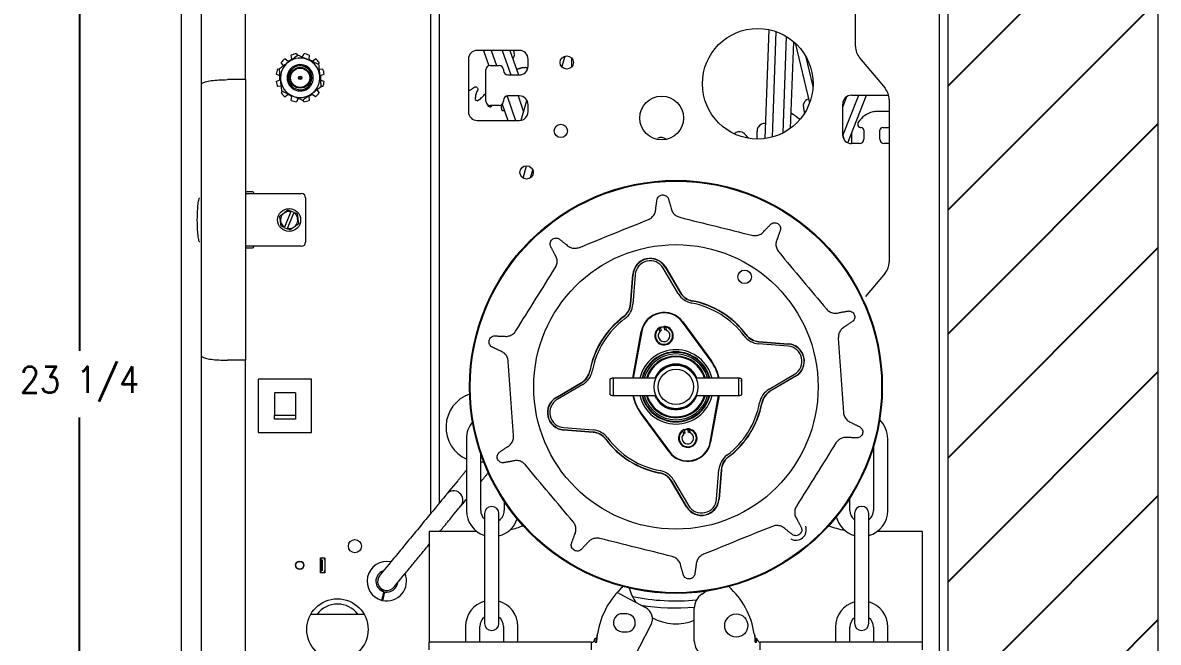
# Model space of a CAD drawing. Extents: x 30.1 to 46.3, y 8 to 40.9.
# Drawn here: x 30.12 to 46.32, y 16 to 24.84 of the extents above; entities that cross this region are included whole.
import ezdxf

# ---------------------------------------------------------------- set-up
doc = ezdxf.new("R2010")
doc.units = 0
doc.header["$LTSCALE"] = 0.5
doc.header["$MEASUREMENT"] = 0
doc.layers.get('Defpoints').update_dxf_attribs({"linetype": 'CONTINUOUS'})
doc.layers.add('DIM', color=1, linetype='CONTINUOUS')
doc.layers.add('OBJ', color=3, linetype='CONTINUOUS')
doc.styles.add('ROMANS', font='romans.shx', dxfattribs={"width": 0.9, "height": 0.375})
doc.dimstyles.new('GENIE', dxfattribs={"dimscale": 2, "dimtxt": 0.25, "dimasz": 0.156, "dimexe": 0.095, "dimexo": 0.0925, "dimgap": 0.095, "dimtad": 0, "dimtih": 1, "dimtoh": 1, "dimdec": 5, "dimzin": 4, "dimdsep": 46, "dimlunit": 5, "dimtxsty": 'ROMANS', "dimcen": 0.09, "dimadec": 0, "dimazin": 0, "dimtfac": 1, "dimtdec": 5, "dimtofl": 0, "dimtmove": 0, "dimatfit": 3, "dimfxl": 0, "dimfrac": 2, "dimtolj": 1, "dimtzin": 4, "dimarcsym": 0})

# ---------------------------------------------------------------- blocks, each defined once
blk = doc.blocks.new('*D37')
at = {"layer": 'Defpoints', "color": 0}
for p in [(43.318, 31.319), (30.925, 8.045), (38.349, 8.045)]:
    blk.add_point(p, dxfattribs=at)
at = {"layer": 'DIM', "color": 0, "lineweight": -2}
for p, q in [((43.133, 31.319), (30.735, 31.319)), ((30.925, 31.007), (30.925, 20.157)), ((30.925, 8.357), (30.925, 19.206)), ((38.164, 8.045), (30.735, 8.045))]:
    blk.add_line(p, q, dxfattribs=at)
at = {"layer": 'DIM', "color": 0}
for points in [[(30.873, 31.007), (30.977, 31.007), (30.925, 31.319)], [(30.873, 8.357), (30.977, 8.357), (30.925, 8.045)]]:
    blk.add_solid(points, dxfattribs=at)
at = {"layer": 'DIM', "color": 0, "insert": (30.925, 19.682), "char_height": 0.375, "attachment_point": 5, "style": 'ROMANS'}
blk.add_mtext('\\A1;23 1/4', dxfattribs=at)

msp = doc.modelspace()

# ---------------------------------------------------------------- linework, layer by layer
at = {"layer": 'DIM'}
for p, q in [((43.317862, 23.934803), (46.317862, 26.934803)), ((43.317862, 22.167036), (46.317862, 25.167036)), ((43.317862, 20.399269), (46.317862, 23.399269)), ((43.317862, 18.631502), (46.317862, 21.631502)), ((43.317862, 16.863735), (46.317862, 19.863735)), ((43.317862, 15.095968), (46.317862, 18.095968)), ((43.317862, 13.328201), (46.317862, 16.328201))]:
    msp.add_line(p, q, dxfattribs=at)
at = {"layer": 'OBJ', "linetype": 'Continuous', "lineweight": 15}
for p, q in [((46.317862, 8.829572), (46.317862, 40.738997)), ((43.197862, 14.098525), (43.197862, 31.068526)), ((43.317862, 14.098525), (43.317862, 31.068526)), ((32.66778, 23.959818), (32.66778, 30.149075)), ((33.29278, 24.025946), (33.29278, 30.149075)), ((35.935362, 29.677273), (35.935362, 17.835872)), ((36.054962, 29.677273), (36.054962, 17.980824)), ((41.997862, 24.49656), (41.997862, 26.682764)), ((40.707839, 23.184366), (40.765843, 24.73816)), ((40.811702, 23.205561), (40.867837, 24.709283)), ((40.964028, 23.265057), (41.015303, 24.638592)), ((41.069541, 23.330468), (41.115646, 24.565499)), ((41.135675, 24.547745), (41.343414, 23.695431)), ((33.857698, 24.322463), (33.904073, 24.289412)), ((33.904073, 24.289412), (33.953284, 24.317826)), ((33.953284, 24.317826), (33.947852, 24.374511)), ((34.022262, 24.394448), (34.034021, 24.368677)), ((34.102724, 24.342644), (34.126362, 24.394448)), ((34.200772, 24.374511), (34.195339, 24.317826)), ((34.195339, 24.317826), (34.244551, 24.289412)), ((34.244551, 24.289412), (34.290926, 24.322463)), ((36.475362, 24.317276), (36.475362, 23.567276)), ((37.200362, 24.442277), (36.600362, 24.442277)), ((36.690441, 24.442277), (36.766251, 24.224148)), ((36.799484, 24.442277), (36.874208, 24.227273)), ((36.958286, 24.442277), (37.079929, 24.092276)), ((37.067329, 24.442277), (37.188973, 24.092276)), ((37.325362, 24.217277), (37.325362, 24.317276)), ((37.808377, 24.204225), (37.853176, 24.361628)), ((37.944048, 24.337209), (37.943927, 24.202099)), ((41.283101, 24.365176), (41.3903, 23.925359)), ((42.056351, 24.335862), (42.419373, 23.903231)), ((33.751176, 24.177834), (33.779376, 24.175131)), ((33.836274, 24.221613), (33.803226, 24.267988)), ((34.345398, 24.267988), (34.328957, 24.24492)), ((34.340762, 24.172404), (34.397448, 24.177834)), ((36.725362, 23.717274), (36.725362, 24.167275)), ((36.785362, 24.227273), (36.915362, 24.227273)), ((36.975362, 24.167275), (36.975362, 24.154776)), ((33.29278, 24.025946), (33.29278, 20.022203)), ((33.783045, 24.079787), (33.731238, 24.103427)), ((33.731238, 23.999326), (33.783045, 24.022961)), ((33.783045, 24.022961), (33.783045, 24.079787)), ((34.222312, 24.135379), (34.222312, 24.051374)), ((34.222312, 24.051374), (34.222312, 23.967369)), ((34.417386, 24.103427), (34.365579, 24.079787)), ((34.365579, 24.079787), (34.365579, 24.022961)), ((34.365579, 24.022961), (34.417386, 23.999326)), ((37.037862, 24.092276), (37.200362, 24.092276)), ((32.66778, 20.088332), (32.66778, 23.959818)), ((33.807861, 23.930348), (33.751176, 23.924914)), ((33.803226, 23.83476), (33.819666, 23.857833)), ((34.31235, 23.881135), (34.345398, 23.83476)), ((34.397448, 23.924914), (34.369248, 23.927617)), ((33.904073, 23.813336), (33.857698, 23.78029)), ((33.953284, 23.784922), (33.904073, 23.813336)), ((33.947852, 23.728237), (33.953284, 23.784922)), ((34.0459, 23.760109), (34.022262, 23.7083)), ((34.126362, 23.7083), (34.114603, 23.734075)), ((34.244551, 23.813336), (34.195339, 23.784922)), ((34.195339, 23.784922), (34.200772, 23.728237)), ((34.290926, 23.78029), (34.244551, 23.813336)), ((36.915362, 23.657275), (36.785362, 23.657275)), ((36.957322, 23.674386), (37.037994, 23.442276)), ((36.975362, 23.729776), (36.975362, 23.717274)), ((37.025802, 23.791099), (37.147038, 23.442276)), ((37.200362, 23.792277), (37.037862, 23.792277)), ((37.184196, 23.792277), (37.262835, 23.566009)), ((37.228535, 23.44549), (37.309169, 23.728805)), ((37.325362, 23.567276), (37.325362, 23.667276)), ((41.815362, 23.631668), (41.874804, 23.783702)), ((41.815362, 23.237273), (41.815362, 23.677273)), ((41.817976, 23.226413), (42.043121, 23.802274)), ((41.888371, 23.123602), (42.153714, 23.802274)), ((41.940362, 23.802274), (42.470619, 23.802274)), ((42.477862, 23.742533), (42.477862, 21.424518)), ((42.477862, 23.572275), (42.305051, 23.572275)), ((36.600362, 23.442276), (37.200362, 23.442276)), ((42.029663, 23.392832), (42.029044, 23.385759)), ((42.068892, 23.342276), (42.075362, 23.342276)), ((42.385362, 23.342276), (42.477862, 23.342276)), ((41.815362, 23.237137), (41.829318, 23.179879)), ((41.942862, 23.262974), (41.942862, 23.112277)), ((42.115362, 23.302275), (42.115362, 23.174773)), ((42.345362, 23.174773), (42.345362, 23.302275)), ((42.052862, 23.112277), (41.940362, 23.112277)), ((42.477862, 23.112277), (42.407862, 23.112277)), ((37.254009, 22.621717), (37.303974, 22.797274)), ((37.358736, 22.624373), (37.391607, 22.73987)), ((37.391406, 22.739166), (37.39716, 22.722608)), ((33.29278, 22.399077), (33.361812, 22.399077)), ((33.391812, 22.424073), (33.311812, 22.424073)), ((33.361812, 22.399077), (34.091812, 22.399077)), ((33.411812, 22.399077), (33.411812, 22.404075)), ((34.151812, 22.339073), (34.151812, 21.709076)), ((33.941139, 22.143969), (33.84823, 21.92277)), ((33.892486, 21.90418), (33.985393, 22.125384)), ((33.987345, 22.13003), (33.94309, 22.148615)), ((33.846279, 21.918124), (33.890534, 21.899534)), ((33.361812, 21.649077), (33.29278, 21.649077)), ((33.311812, 21.624076), (33.391812, 21.624076)), ((34.091812, 21.649077), (33.361812, 21.649077)), ((33.411812, 21.644074), (33.411812, 21.649077)), ((38.787089, 20.825805), (38.82003, 21.24622)), ((38.790909, 20.825505), (38.823849, 21.245924)), ((38.854289, 21.243535), (38.821348, 20.823121)), ((39.469184, 20.972921), (39.255026, 21.336199)), ((39.281329, 21.351706), (39.495486, 20.988427)), ((39.284629, 21.353654), (39.498786, 20.990375)), ((42.419373, 21.26382), (42.14115, 20.932249)), ((38.820021, 19.768471), (38.94032, 20.433198)), ((38.946589, 20.432063), (38.826495, 19.768471)), ((39.19366, 20.472758), (39.203561, 20.429937)), ((39.212837, 20.494835), (39.22397, 20.446687)), ((39.261552, 20.506099), (39.272685, 20.457951)), ((39.288474, 20.49468), (39.298376, 20.451864)), ((39.936175, 20.011324), (39.528328, 20.566581)), ((39.533463, 20.570355), (39.941309, 20.015098)), ((41.03543, 20.22454), (40.615014, 20.257482)), ((40.617399, 20.287923), (41.037815, 20.254981)), ((40.617698, 20.291743), (41.038114, 20.258801)), ((32.66778, 13.899074), (32.66778, 20.088332)), ((33.29278, 13.899074), (33.29278, 20.022203)), ((38.537862, 19.768471), (38.537862, 19.518469)), ((40.332862, 19.518469), (40.332862, 19.768471)), ((40.764816, 19.609645), (41.128094, 19.823804)), ((41.1436, 19.797503), (40.780322, 19.583344)), ((41.145545, 19.794204), (40.782267, 19.580045)), ((33.475562, 19.751777), (33.475562, 18.991775)), ((34.235562, 19.751777), (33.475562, 19.751777)), ((34.235562, 18.991775), (34.235562, 19.751777)), ((37.725178, 19.492736), (38.088457, 19.706895)), ((37.727124, 19.489436), (38.090402, 19.703595)), ((38.105908, 19.677289), (37.742629, 19.463135)), ((38.497862, 19.52947), (38.497862, 19.757469)), ((38.497862, 19.708434), (38.497862, 19.737199)), ((38.497862, 19.727184), (38.497862, 19.72747)), ((38.497862, 19.559469), (38.497862, 19.708434)), ((40.372862, 19.757469), (40.372862, 19.52947)), ((40.372862, 19.708434), (40.372862, 19.737199)), ((33.705562, 19.559277), (33.705562, 19.234277)), ((34.005562, 19.559277), (33.705562, 19.559277)), ((34.005562, 19.559277), (34.005562, 19.234277)), ((39.15596, 19.476483), (39.13482, 19.518469)), ((39.17655, 19.467444), (39.148405, 19.518469)), ((39.924134, 18.854872), (40.044228, 19.518469)), ((40.050703, 19.518469), (39.930404, 18.853741)), ((34.005562, 19.234277), (33.705562, 19.234277)), ((33.705562, 19.184275), (33.705562, 19.234277)), ((34.005562, 19.184275), (33.705562, 19.184275)), ((34.005562, 19.234277), (34.005562, 19.184275)), ((39.337261, 18.716585), (38.929414, 19.271842)), ((38.934549, 19.275615), (39.342396, 18.720353)), ((33.475562, 18.991775), (34.235562, 18.991775)), ((38.253025, 18.995196), (37.83261, 19.028139)), ((38.253325, 18.999017), (37.832909, 19.031954)), ((37.835294, 19.062395), (38.25571, 19.029457)), ((39.531595, 19.011318), (39.541496, 18.968501)), ((39.550772, 19.033395), (39.561905, 18.985251)), ((39.599486, 19.044659), (39.61062, 18.996515)), ((39.626409, 19.033245), (39.63631, 18.990423)), ((39.40154, 18.314014), (39.615697, 17.950735)), ((40.016435, 18.043399), (40.049375, 18.463819)), ((40.079815, 18.46143), (40.046875, 18.041015)), ((40.083634, 18.461134), (40.050694, 18.040715)), ((39.586095, 17.933286), (39.371937, 18.296564)), ((39.589395, 17.935229), (39.375237, 18.298507)), ((36.704845, 17.835501), (36.704845, 17.565502)), ((36.909845, 17.565502), (36.909845, 17.835501)), ((41.982862, 17.836473), (41.982862, 17.566473)), ((42.187862, 17.566473), (42.187862, 17.836473)), ((35.915362, 17.583467), (35.915362, 16.121469)), ((36.592275, 17.583467), (35.915362, 17.583467)), ((42.955362, 17.583467), (42.309928, 17.583467)), ((42.955362, 16.121469), (42.955362, 17.583467)), ((34.364362, 17.204077), (34.424362, 17.204077)), ((34.364362, 16.994076), (34.364362, 17.204077)), ((34.424362, 17.204077), (34.424362, 16.994076)), ((34.364362, 17.174073), (34.374062, 17.174073)), ((34.374062, 17.024076), (34.364362, 17.024076)), ((34.374062, 17.024076), (34.374062, 17.174073)), ((34.394062, 17.174073), (34.374062, 17.174073)), ((34.394062, 17.024076), (34.374062, 17.024076)), ((34.394062, 17.024076), (34.394062, 17.174073)), ((34.424362, 16.994076), (34.364362, 16.994076)), ((38.623385, 16.694969), (38.999151, 16.498198)), ((39.804468, 16.688173), (39.863952, 16.729821)), ((35.257028, 16.627531), (35.247239, 16.629873)), ((35.254661, 16.660755), (35.254428, 16.659779)), ((35.254517, 16.660271), (35.264491, 16.657887)), ((35.264386, 16.658422), (35.264153, 16.657451)), ((36.704845, 16.541503), (36.704845, 16.271504)), ((36.909845, 16.271504), (36.909845, 16.541503)), ((41.982862, 16.542475), (41.982862, 16.27247)), ((42.187862, 16.27247), (42.187862, 16.542475)), ((34.225957, 16.401775), (34.985167, 16.401775)), ((38.734144, 16.406398), (38.679221, 16.409317)), ((39.697862, 16.023257), (39.697862, 16.483382)), ((38.622005, 15.372722), (39.078484, 16.244437)), ((35.915362, 16.121469), (35.915362, 16.001471)), ((38.284027, 16.001471), (38.284027, 16.058311)), ((38.284027, 16.058311), (38.306382, 16.058311)), ((38.306382, 16.001471), (38.306382, 16.058311)), ((38.665531, 16.151679), (38.720454, 16.14876)), ((40.564342, 16.058311), (40.586697, 16.058311)), ((40.564342, 16.001471), (40.564342, 16.058311)), ((40.586697, 16.001471), (40.586697, 16.058311)), ((42.955362, 16.001471), (42.955362, 16.121469)), ((36.855362, 16.001471), (35.915362, 16.001471)), ((35.915362, 15.893469), (35.915362, 16.001471)), ((37.946858, 16.001471), (36.855362, 16.001471)), ((38.232081, 16.001471), (37.946858, 16.001471)), ((38.232081, 15.893469), (38.232081, 16.001471)), ((38.284027, 16.001471), (38.306382, 16.001471)), ((40.564342, 16.001471), (40.586697, 16.001471)), ((40.638643, 15.893469), (40.638643, 16.001471)), ((40.923866, 16.001471), (40.638643, 16.001471)), ((42.015362, 16.001471), (40.923866, 16.001471)), ((42.955362, 16.001471), (42.015362, 16.001471)), ((42.955362, 15.893469), (42.955362, 16.001471))]:
    msp.add_line(p, q, dxfattribs=at)
at = {"layer": 'OBJ', "linetype": 'Continuous', "lineweight": 15, "flags": 128}
for points in [[(37.24588, 21.613037), (37.240197, 21.607997), (37.19113, 21.553916)], [(41.679594, 21.553916), (41.630527, 21.607997), (41.624844, 21.613037)], [(39.262585, 20.501631), (39.22751, 20.495614), (39.21387, 20.490367)], [(39.068406, 19.424153), (39.034355, 19.495317), (39.026545, 19.518469)], [(39.60052, 19.040191), (39.585961, 19.038919), (39.551805, 19.028927)], [(36.693303, 18.569159), (36.669168, 18.567859), (36.650513, 18.567658)], [(36.322688, 18.305299), (36.291648, 18.267677), (36.2618, 18.231501), (36.234292, 18.198165), (36.210182, 18.168945), (36.190395, 18.144962), (36.175691, 18.127142), (36.166637, 18.116169), (36.16358, 18.112466)], [(36.16358, 18.112466), (36.160523, 18.108758), (36.151469, 18.097785), (36.136765, 18.079965), (36.116978, 18.055987), (36.092868, 18.026762), (36.06536, 17.993425), (36.035513, 17.95725), (36.004472, 17.919633)], [(36.36644, 17.945085), (36.369498, 17.948788), (36.378552, 17.959761), (36.393255, 17.977581), (36.413042, 18.001564), (36.437153, 18.030784), (36.445513, 18.040917)], [(36.207332, 17.752252), (36.238373, 17.789869), (36.268221, 17.826044), (36.295728, 17.859381), (36.319839, 17.888601), (36.339626, 17.912584), (36.354329, 17.930404), (36.363383, 17.941377), (36.36644, 17.945085)], [(35.36804, 17.148297), (35.336999, 17.110681), (35.307151, 17.074505), (35.279644, 17.041168), (35.255534, 17.011943), (35.235746, 16.987965), (35.221043, 16.970145), (35.211989, 16.959172), (35.208932, 16.955465)], [(35.411792, 16.788083), (35.414849, 16.791791), (35.423903, 16.802764), (35.438607, 16.820584), (35.458394, 16.844562), (35.482505, 16.873783), (35.510012, 16.907124), (35.539859, 16.9433), (35.5709, 16.980916)], [(35.208996, 16.788008), (35.212056, 16.784305), (35.221118, 16.773337), (35.235835, 16.755531), (35.25564, 16.731562), (35.262755, 16.722955)], [(38.623385, 16.694969), (38.599027, 16.705604), (38.59366, 16.707415)]]:
    msp.add_lwpolyline(points, dxfattribs=at)
at = {"layer": 'OBJ', "linetype": 'Continuous', "lineweight": 15}
for centre, radius in [((40.602362, 23.966284), 0.789), ((37.877196, 24.269713), 0.095), ((34.074312, 24.051375), 0.148), ((34.074312, 24.051375), 0.138), ((34.074312, 24.051375), 0.025), ((34.074312, 24.051375), 0.015), ((39.232067, 23.477275), 0.3125), ((37.793386, 23.293196), 0.095), ((37.304362, 22.702275), 0.095), ((39.435362, 19.643469), 2.945), ((39.435362, 19.643469), 2.934832), ((33.916812, 22.024075), 0.164), ((39.435362, 19.643469), 2.028878), ((40.415167, 21.212699), 0.0965), ((39.435362, 19.643469), 0.312), ((39.435362, 19.643469), 0.252), ((34.855562, 17.371775), 0.09375), ((34.067362, 17.099075), 0.06), ((34.067362, 17.099075), 0.055953), ((34.605562, 16.184275), 0.4375), ((40.296562, 16.239775), 0.165)]:
    msp.add_circle(centre, radius, dxfattribs=at)
for centre, radius, start, end in [((42.247862, 24.496559), 0.25, 180, 220), ((34.074312, 24.051375), 0.347, 128.6269266, 141.3730734), ((34.074312, 24.051375), 0.281, 66.2806672, 126.2806672), ((34.074312, 24.051375), 0.347, 98.6269266, 111.3730734), ((34.074312, 24.051375), 0.347, 68.6269266, 81.3730734), ((34.074312, 24.051375), 0.281, 6.2806672, 66.2806672), ((34.074312, 24.051375), 0.347, 38.6269266, 51.3730734), ((36.600362, 24.317275), 0.125, 90, 180), ((37.027867, 24.389043), 0.102, 358.8855688, 31.4588619), ((37.200362, 24.317275), 0.125, 0, 90), ((34.074312, 24.051375), 0.347, 158.6269266, 171.3730734), ((34.074312, 24.051375), 0.281, 126.2806672, 186.2806672), ((34.074312, 24.051375), 0.1875, 37.876746, 322.123254), ((34.074312, 24.051375), 0.170179, 29.5796851, 330.4203149), ((34.074312, 24.051375), 0.1875, 323.0943022, 37.876746), ((34.074312, 24.051375), 0.347, 8.6269266, 21.3730734), ((36.785362, 24.167275), 0.06, 90, 180), ((36.915362, 24.167275), 0.06, 0, 90), ((37.037862, 24.154775), 0.0625, 180, 270), ((37.200362, 24.217275), 0.125, 270, 0), ((37.262965, 24.096888), 0.102, 55.9346934, 78.7617783), ((34.074312, 24.051375), 0.347, 188.6269266, 201.3730734), ((34.074312, 24.051375), 0.281, 186.2806672, 246.2806672), ((34.074312, 24.051375), 0.166, 333.0707277, 26.9292723), ((34.074312, 24.051375), 0.281, 306.2806672, 6.2806672), ((34.074312, 24.051375), 0.347, 338.6269266, 351.3730734), ((34.074312, 24.051375), 0.347, 218.6269266, 231.3730734), ((34.074312, 24.051375), 0.281, 246.2806672, 306.2806672), ((34.074312, 24.051375), 0.347, 308.6269266, 321.3730734), ((42.227862, 23.742532), 0.25, 0, 40), ((34.074312, 24.051375), 0.347, 248.6269266, 261.3730734), ((34.074312, 24.051375), 0.347, 278.6269266, 291.3730734), ((37.179362, 24.689703), 1.125, 237.3857574, 238.9680232), ((36.785362, 23.717275), 0.06, 180, 270), ((36.915362, 23.717275), 0.06, 270, 0), ((37.037862, 23.729775), 0.0625, 90, 180), ((37.200362, 23.667275), 0.125, 0, 90), ((41.357594, 23.65378), 0.102, 105.8970355, 161.8387014), ((41.940362, 23.677275), 0.125, 90, 180), ((36.600362, 23.567275), 0.125, 180, 270), ((37.179362, 24.689703), 1.125, 247.9739927, 249.5562585), ((37.179362, 24.689703), 1.125, 258.562228, 260.1444938), ((37.200362, 23.567275), 0.125, 270, 0), ((42.329362, 23.225275), 0.35, 104.0698677, 145.6765609), ((42.305051, 23.322275), 0.25, 90, 104.0698677), ((40.699304, 23.297264), 0.102, 80.6866047, 147.9925476), ((42.068892, 23.382275), 0.04, 175, 270), ((42.091925, 23.387386), 0.0625, 145.6765609, 175), ((42.075362, 23.302275), 0.04, 0, 90), ((42.385362, 23.302275), 0.04, 90, 180), ((39.226255, 23.09889), 0.102, 47.3471072, 120.3002399), ((40.342768, 23.181044), 0.102, 68.116338, 136.4921413), ((41.940362, 23.237275), 0.125, 180, 270), ((42.052862, 23.174775), 0.0625, 270, 0), ((42.407862, 23.174775), 0.0625, 180, 270), ((33.311812, 22.404075), 0.02, 90, 162.097834), ((33.391812, 22.404075), 0.02, 0, 90), ((34.091812, 22.339075), 0.06, 0, 90), ((33.916812, 22.024075), 0.122338, 78.5304353, 235.9032827), ((33.916812, 22.024075), 0.122338, 258.5304353, 55.9032827), ((33.311812, 21.644075), 0.02, 197.902166, 270), ((33.391812, 21.644075), 0.02, 270, 0), ((34.091812, 21.709075), 0.06, 270, 0), ((39.069266, 21.226693), 0.25, 30.5199176, 175.5199176), ((39.069266, 21.226693), 0.246169, 30.5199176, 175.5199176), ((39.069266, 21.226693), 0.215636, 30.5199176, 175.5199176), ((42.227862, 21.424517), 0.25, 320, 0), ((39.71415, 21.117334), 0.284364, 210.5199176, 259.2888041), ((39.71415, 21.117334), 0.253831, 210.5199176, 259.2888041), ((39.71415, 21.117334), 0.25, 210.5199176, 259.2888041), ((38.537853, 20.845333), 0.25, 306.7510311, 355.5199176), ((38.537853, 20.845333), 0.253831, 306.7510311, 355.5199176), ((38.537853, 20.845333), 0.284364, 306.7510311, 355.5199176), ((39.435362, 19.643469), 1.215636, 36.7510311, 79.2888041), ((39.435362, 19.643469), 1.246169, 36.7510311, 79.2888041), ((39.435362, 19.643469), 1.25, 36.7510311, 79.2888041), ((39.435362, 19.643469), 1.25, 126.7510311, 169.2888041), ((39.435362, 19.643469), 1.246169, 126.7510311, 169.2888041), ((39.435362, 19.643469), 1.215636, 126.7510311, 169.2888041), ((39.266395, 20.374188), 0.331371, 36.2978984, 169.7419369), ((39.266395, 20.374188), 0.325, 36.2978984, 169.7419369), ((39.266395, 20.374188), 0.132, 113.9373349, 92.1025003), ((39.266395, 20.374188), 0.1225, 126.4237137, 79.6161215), ((39.266395, 20.374188), 0.084, 138.4186179, 67.6212173), ((39.266395, 20.374188), 0.084, 120.3345712, 138.4186179), ((39.266395, 20.374188), 0.122831, 91.2763712, 114.763464), ((39.266395, 20.374188), 0.084, 67.6212173, 85.705264), ((40.637226, 20.540977), 0.284364, 216.7510311, 265.5199176), ((40.637226, 20.540977), 0.253831, 216.7510311, 265.5199176), ((40.637226, 20.540977), 0.25, 216.7510311, 265.5199176), ((41.018586, 20.009565), 0.246169, 300.5199176, 85.5199176), ((41.018586, 20.009565), 0.25, 300.5199176, 85.5199176), ((39.435362, 19.643469), 0.53, 13.0199176, 166.358323), ((39.435362, 19.643469), 0.499467, 14.4932983, 165.5067017), ((39.435362, 19.643469), 0.491971, 14.7190888, 165.2809112), ((39.435362, 19.643469), 0.469, 15.4575597, 164.5424403), ((41.018586, 20.009565), 0.215636, 300.5199176, 85.5199176), ((39.435362, 19.643469), 0.4395, 16.5238301, 163.4761699), ((39.435362, 19.643469), 0.4275, 17.0015551, 162.9984449), ((39.435362, 19.643469), 0.3255, 22.5831982, 157.4168018), ((39.435362, 19.643469), 0.314, 23.4587776, 156.5412224), ((39.435362, 19.643469), 0.313, 23.538239, 156.8291348), ((39.435362, 19.643469), 0.621394, 11.6048297, 36.2978984), ((39.435362, 19.643469), 0.627765, 11.4854421, 36.2978984), ((37.961497, 19.922257), 0.25, 300.5199176, 349.2888041), ((37.961497, 19.922257), 0.253831, 300.5199176, 349.2888041), ((37.961497, 19.922257), 0.284364, 300.5199176, 349.2888041), ((40.909227, 19.364681), 0.284364, 120.5199176, 169.2888041), ((36.654351, 19.067642), 0.5, 108.9282345, 246.0137507), ((37.852138, 19.277373), 0.25, 120.5199176, 265.5199176), ((37.852138, 19.277373), 0.246169, 120.5199176, 265.5199176), ((37.852138, 19.277373), 0.215636, 120.5199176, 265.5199176), ((39.435362, 19.643469), 0.627765, 191.4854421, 216.2978984), ((39.435362, 19.643469), 0.621394, 191.6048297, 216.2978984), ((39.435362, 19.643469), 0.53, 193.641677, 346.358323), ((39.435362, 19.643469), 0.499467, 194.4932983, 345.5067017), ((39.435362, 19.643469), 0.491971, 194.7190888, 345.2809112), ((39.435362, 19.643469), 0.469, 195.4575597, 344.5424403), ((39.435362, 19.643469), 0.4395, 196.5238301, 343.4761699), ((39.435362, 19.643469), 0.4275, 210.8652471, 342.9984449), ((39.435362, 19.643469), 0.314, 203.4587776, 336.5412224), ((39.435362, 19.643469), 0.3255, 210.8652471, 337.4168018), ((39.435362, 19.643469), 0.313, 214.2208396, 336.461761), ((40.909227, 19.364681), 0.253831, 120.5199176, 169.2888041), ((40.909227, 19.364681), 0.25, 120.5199176, 169.2888041), ((39.435362, 19.643469), 1.215636, 306.7510311, 349.2888041), ((39.435362, 19.643469), 1.246169, 306.7510311, 349.2888041), ((39.435362, 19.643469), 1.25, 306.7510311, 349.2888041), ((36.818013, 18.903777), 0.3725, 139.9010071, 180), ((42.085362, 18.904666), 0.3725, 0, 46.3034411), ((38.233497, 18.74596), 0.25, 36.7510311, 85.5199176), ((38.233497, 18.74596), 0.253831, 36.7510311, 85.5199176), ((38.233497, 18.74596), 0.284364, 36.7510311, 85.5199176), ((39.604329, 18.91275), 0.132, 113.9373349, 92.1025003), ((39.604329, 18.91275), 0.1225, 126.4237137, 79.6161215), ((39.604329, 18.91275), 0.084, 138.4186179, 67.6212173), ((39.604329, 18.91275), 0.084, 120.3345712, 138.4186179), ((39.604329, 18.91275), 0.122831, 91.2763712, 114.763464), ((39.604329, 18.91275), 0.084, 67.6212173, 85.705264), ((39.435362, 19.643469), 1.25, 216.7510311, 259.2888041), ((39.435362, 19.643469), 1.246169, 216.7510311, 259.2888041), ((39.435362, 19.643469), 1.215636, 216.7510311, 259.2888041), ((39.604329, 18.91275), 0.331371, 216.2978984, 349.7419369), ((39.604329, 18.91275), 0.325, 216.2978984, 349.7419369), ((40.33287, 18.441604), 0.284364, 126.7510311, 175.5199176), ((40.33287, 18.441604), 0.253831, 126.7510311, 175.5199176), ((40.33287, 18.441604), 0.25, 126.7510311, 175.5199176), ((39.156574, 18.169604), 0.25, 30.5199176, 79.2888041), ((39.156574, 18.169604), 0.253831, 30.5199176, 79.2888041), ((39.156574, 18.169604), 0.284364, 30.5199176, 79.2888041), ((36.26501, 18.028774), 0.1315, 320.4736988, 140.4736988), ((39.801458, 18.060245), 0.25, 210.5199176, 355.5199176), ((39.801458, 18.060245), 0.246169, 210.5199176, 355.5199176), ((39.801458, 18.060245), 0.215636, 210.5199176, 355.5199176), ((36.818013, 17.879777), 0.3725, 180, 252.3136042), ((36.818013, 17.879777), 0.1675, 180, 227.4968945), ((36.807345, 17.835503), 0.1025, 0, 180), ((36.818013, 17.879777), 0.1675, 303.2470677, 0), ((42.085362, 17.880666), 0.1675, 180, 232.2700682), ((42.085362, 17.836472), 0.1025, 0, 180), ((42.085362, 17.880666), 0.1675, 307.7299318, 0), ((42.085362, 17.880666), 0.3725, 285.9720133, 0), ((36.818013, 17.879777), 0.3725, 284.2721941, 341.3347746), ((36.835362, 18.713469), 1.13, 282.1762809, 291.7826277), ((42.035362, 18.713469), 1.13, 248.2173723, 260.0374487), ((42.085362, 17.880666), 0.3725, 194.0715129, 254.0279867), ((41.145885, 17.606385), 0.15, 240.8953196, 19.1445157), ((34.394362, 17.174075), 0.03, 0, 180), ((34.394362, 17.024075), 0.03, 180, 0), ((35.310362, 16.871775), 0.28125, 78.3494378, 255.507662), ((35.310362, 16.871775), 0.15625, 107.7831622, 254.6925293), ((35.310362, 16.871775), 0.1315, 140.4736988, 320.4736988), ((35.310362, 16.871775), 0.28125, 257.5449526, 22.5979598), ((35.310362, 16.871775), 0.15625, 258.3600853, 353.1642355), ((39.435362, 15.953469), 1.13, 131.7674948, 171.4499923), ((39.435362, 16.952711), 0.689, 194.9753742, 213.7742191), ((39.435362, 15.953469), 1.13, 8.5500077, 48.2325052), ((34.605562, 16.184275), 0.3625, 36.8698976, 143.1301024), ((36.807265, 16.228407), 0.3725, 105.9592364, 180), ((36.807265, 16.228407), 0.3725, 0, 74.0152089), ((39.435534, 19.652467), 3.061, 258.2823347, 275.5165394), ((39.435534, 19.652467), 3.161, 260.9113784, 274.7736107), ((39.947862, 16.483383), 0.25, 125, 180), ((42.085362, 16.218679), 0.3725, 105.9720133, 180), ((42.085362, 16.218679), 0.3725, 0, 74.0279867), ((38.672377, 16.280499), 0.129, 86.958342, 266.958342), ((38.727299, 16.277581), 0.129, 266.958342, 86.958342), ((38.911938, 16.33165), 0.188, 332.3608101, 62.3608101), ((36.807265, 16.228407), 0.1675, 127.6953992, 180), ((36.807345, 16.271503), 0.1025, 180, 0), ((36.807265, 16.228407), 0.1675, 0, 52.2355195), ((39.435362, 16.952711), 0.689, 240.7680772, 292.3948292), ((42.085362, 16.218679), 0.1675, 127.7299318, 180), ((42.085362, 16.272472), 0.1025, 180, 0), ((42.085362, 16.218679), 0.1675, 0, 52.2700682), ((39.947862, 16.023256), 0.25, 180, 245.1511188)]:
    msp.add_arc(centre, radius, start, end, dxfattribs=at)
for centre, major_axis, ratio, start_param, end_param in [((39.332648, 20.389508), (0.164992, 0.038152), 0.915835176, 2.152181388, 2.33074642), ((39.200141, 20.358868), (0.164992, 0.038152), 0.915835176, 0.810846234, 0.989411266), ((39.670582, 18.92807), (0.164992, 0.038152), 0.915835176, 2.152181388, 2.33074642), ((39.538076, 18.89743), (0.164992, 0.038152), 0.915835176, 0.810846234, 0.989411266), ((38.232081, 16.121469), (0, 0.12), 0.509103466, 3.141592654, 4.158127146), ((40.638643, 16.121469), (0, 0.12), 0.509103466, 2.125058161, 3.141592654)]:
    msp.add_ellipse(centre, major_axis=major_axis, ratio=ratio, start_param=start_param, end_param=end_param, dxfattribs=at)
for points in [[(32.375367, 29.855252), (32.375367, 14.192902)], [(37.124606, 24.356705), (37.108251, 24.324532)], [(37.161268, 24.171991), (37.177453, 24.178876)], [(37.177453, 24.178876), (37.25207, 24.198306)], [(37.25207, 24.198306), (37.282843, 24.196931)], [(33.29278, 24.025946), (33.036236, 24.025176)], [(36.753192, 23.66805), (36.753725, 23.651891)], [(36.792594, 23.636789), (36.812017, 23.657275)], [(41.255604, 23.655191), (41.260676, 23.685575)], [(41.082995, 23.547748), (41.147016, 23.504776)], [(41.147016, 23.504776), (41.168839, 23.4849)], [(41.265895, 23.578775), (41.255604, 23.655191)], [(41.274096, 23.550418), (41.265895, 23.578775)], [(40.600615, 23.323043), (40.61281, 23.351329)], [(41.168839, 23.4849), (41.205288, 23.46195)], [(40.407309, 23.260031), (40.459186, 23.202989)], [(40.459186, 23.202989), (40.465968, 23.192865)], [(40.592319, 23.246383), (40.600615, 23.323043)], [(40.593497, 23.216886), (40.592319, 23.246383)], [(39.148524, 22.189269), (39.167539, 22.321572)], [(39.325989, 22.332705), (39.363321, 22.204362)], [(33.89868, 22.167271), (33.94309, 22.148615)], [(33.941139, 22.143969), (33.94309, 22.148615)], [(33.987345, 22.13003), (33.985393, 22.125384)], [(33.846279, 21.918124), (33.801868, 21.936775)], [(33.846279, 21.918124), (33.84823, 21.92277)], [(33.892486, 21.90418), (33.890534, 21.899534)], [(40.699688, 21.87166), (40.792837, 21.967521)], [(40.927571, 21.883394), (40.882335, 21.757618)], [(37.766183, 21.754821), (37.871824, 21.672933)], [(37.19113, 21.553916), (37.168677, 21.523672)], [(37.706923, 21.534462), (37.64454, 21.652677)], [(41.702047, 21.523672), (41.679594, 21.553916)], [(41.767922, 20.702963), (41.899627, 20.725763)], [(41.959181, 20.578507), (41.848654, 20.503344)], [(36.843947, 20.370468), (36.977546, 20.366314)], [(36.925526, 20.157365), (36.805573, 20.216331)], [(33.29278, 20.022203), (33.036236, 20.022973)], [(38.537862, 19.768471), (38.497862, 19.757469)], [(39.149496, 19.768471), (38.537862, 19.768471)], [(40.332862, 19.768471), (39.721227, 19.768471)], [(40.372862, 19.757469), (40.332862, 19.768471)], [(38.497862, 19.52947), (38.537862, 19.518469)], [(38.537862, 19.518469), (39.149496, 19.518469)], [(39.721227, 19.518469), (40.332862, 19.518469)], [(40.332862, 19.518469), (40.372862, 19.52947)], [(41.945197, 19.129574), (42.06515, 19.070603)], [(36.445513, 18.903776), (36.445513, 17.879778)], [(41.712862, 18.846711), (41.712862, 18.835062)], [(42.026777, 18.916467), (41.893178, 18.920625)], [(42.457862, 17.880665), (42.457862, 18.904668)], [(36.650513, 17.879778), (36.650513, 18.685534)], [(36.911543, 18.708428), (37.02207, 18.783595)], [(42.252862, 18.786313), (42.252862, 17.880665)], [(37.102802, 18.583976), (36.971097, 18.561176)], [(36.445513, 18.454155), (36.322688, 18.305299)], [(36.650513, 18.28937), (36.757159, 18.418618)], [(36.985513, 18.009068), (36.985513, 17.879778)], [(41.917862, 17.880665), (41.917862, 18.059103)], [(36.004472, 17.919633), (35.36804, 17.148297)], [(36.06807, 17.583467), (36.207332, 17.752252)], [(41.163801, 17.752472), (41.226184, 17.634263)], [(36.704845, 17.565502), (36.704845, 16.541503)], [(36.909845, 16.541503), (36.909845, 17.565502)], [(37.943152, 17.403541), (37.988389, 17.529316)], [(41.104541, 17.532118), (40.998899, 17.614007)], [(41.982862, 17.566473), (41.982862, 16.542475)], [(42.187862, 16.542475), (42.187862, 17.566473)], [(35.5709, 16.980916), (35.915362, 17.398393)], [(38.171036, 17.415274), (38.077886, 17.319414)], [(39.544735, 16.95423), (39.507402, 17.082577)], [(39.7222, 17.097671), (39.703185, 16.965367)], [(36.434765, 16.228405), (36.434765, 16.001471)], [(36.639765, 16.001471), (36.639765, 16.228405)], [(36.974766, 16.228405), (36.974766, 16.001471)], [(37.179765, 16.001471), (37.179765, 16.228405)], [(41.712862, 16.218681), (41.712862, 16.001471)], [(41.917862, 16.001471), (41.917862, 16.218681)], [(42.252862, 16.218681), (42.252862, 16.001471)], [(42.457862, 16.001471), (42.457862, 16.218681)]]:
    msp.add_open_spline(points, degree=1, dxfattribs=at)
for points, knots in [([(33.908033, 24.277895), (33.926314, 24.291316), (33.963536, 24.318641), (34.006879, 24.350456), (34.031586, 24.36859), (34.038815, 24.373896)], [0, 0, 0, 0, 0.405732207, 0.826106084, 1, 1, 1, 1]), ([(34.187346, 24.308636), (34.183977, 24.310116), (34.142513, 24.328333), (34.091609, 24.350709), (34.047626, 24.370027), (34.038815, 24.373896)], [0, 0, 0, 0, 0.066045773, 0.812914685, 1, 1, 1, 1]), ([(34.335877, 24.243376), (34.323313, 24.248898), (34.276108, 24.269644), (34.224914, 24.292133), (34.187346, 24.308636)], [0, 0, 0, 0, 0.266165564, 1, 1, 1, 1]), ([(37.129848, 24.387061), (37.129683, 24.383477), (37.12921, 24.373165), (37.126423, 24.363204), (37.124606, 24.356705)], [0, 0, 0, 0, 0.347579524, 1, 1, 1, 1]), ([(33.77725, 24.181894), (33.797571, 24.196807), (33.838953, 24.227177), (33.884161, 24.260403), (33.907386, 24.277421), (33.908033, 24.277895)], [0, 0, 0, 0, 0.484004888, 0.985628556, 1, 1, 1, 1]), ([(33.794999, 24.020633), (33.792518, 24.043175), (33.787466, 24.089072), (33.781584, 24.142515), (33.778231, 24.172979), (33.77725, 24.181894)], [0, 0, 0, 0, 0.405719373, 0.826096836, 1, 1, 1, 1]), ([(34.222312, 24.166495), (34.222312, 24.165509), (34.222312, 24.155616), (34.222312, 24.144967), (34.222312, 24.135379)], [0, 0, 0, 0, 0.099684101, 1, 1, 1, 1]), ([(34.335877, 24.243376), (34.338634, 24.218321), (34.34425, 24.1673), (34.350388, 24.111533), (34.353538, 24.082913), (34.353626, 24.082115)], [0, 0, 0, 0, 0.48400332, 0.985615965, 1, 1, 1, 1]), ([(32.66778, 23.959818), (32.667781, 23.959893), (32.667815, 23.964636), (32.675455, 23.976944), (32.717513, 23.995073), (32.801218, 24.011506), (32.911298, 24.022717), (32.994586, 24.024356), (33.036236, 24.025176)], [0, 0, 0, 0, 0.00224162, 0.1416164, 0.359132443, 0.573674899, 0.786811323, 1, 1, 1, 1]), ([(33.812747, 23.859372), (33.809989, 23.884427), (33.804374, 23.935448), (33.798236, 23.991215), (33.795086, 24.019835), (33.794999, 24.020633)], [0, 0, 0, 0, 0.484003504, 0.98561596, 1, 1, 1, 1]), ([(34.353626, 24.082115), (34.356106, 24.059573), (34.361157, 24.013676), (34.36704, 23.960233), (34.370393, 23.929769), (34.371374, 23.920854)], [0, 0, 0, 0, 0.405719147, 0.82609677, 1, 1, 1, 1]), ([(33.961278, 23.794112), (33.957909, 23.795592), (33.916446, 23.813808), (33.865538, 23.836175), (33.821557, 23.855501), (33.812747, 23.859372)], [0, 0, 0, 0, 0.06604581, 0.812904096, 1, 1, 1, 1]), ([(34.240591, 23.824853), (34.22231, 23.811434), (34.185085, 23.784112), (34.141745, 23.752292), (34.117038, 23.734158), (34.109808, 23.728852)], [0, 0, 0, 0, 0.405717616, 0.826106472, 1, 1, 1, 1]), ([(34.222312, 23.967369), (34.222312, 23.966959), (34.222312, 23.956018), (34.222312, 23.945949), (34.222312, 23.936257)], [0, 0, 0, 0, 0.037500273, 1, 1, 1, 1]), ([(34.371374, 23.920854), (34.351057, 23.905935), (34.309683, 23.875555), (34.264433, 23.842387), (34.241238, 23.825328), (34.240591, 23.824853)], [0, 0, 0, 0, 0.484006186, 0.985614753, 1, 1, 1, 1]), ([(36.475362, 23.86514), (36.482291, 23.868213), (36.504484, 23.878056), (36.523742, 23.892986), (36.536986, 23.903254)], [0, 0, 0, 0, 0.312212628, 1, 1, 1, 1]), ([(36.536986, 23.903254), (36.546354, 23.911531), (36.559436, 23.923089), (36.582187, 23.924429), (36.590602, 23.919633), (36.594792, 23.917245)], [0, 0, 0, 0, 0.55875385, 0.780278209, 1, 1, 1, 1]), ([(36.597032, 23.857814), (36.589741, 23.837819), (36.576717, 23.802096), (36.572244, 23.764378), (36.570275, 23.74777)], [0, 0, 0, 0, 0.559712975, 1, 1, 1, 1]), ([(36.594792, 23.917245), (36.599029, 23.912746), (36.607563, 23.903685), (36.608287, 23.880501), (36.601298, 23.866414), (36.597032, 23.857814)], [0, 0, 0, 0, 0.277458284, 0.558887193, 1, 1, 1, 1]), ([(36.692434, 23.798608), (36.699976, 23.809257), (36.708908, 23.821869), (36.723145, 23.824337), (36.725362, 23.824721)], [0, 0, 0, 0, 0.844318509, 1, 1, 1, 1]), ([(34.109808, 23.728852), (34.097244, 23.734372), (34.050038, 23.755112), (33.998845, 23.777605), (33.961278, 23.794112)], [0, 0, 0, 0, 0.266154873, 1, 1, 1, 1]), ([(36.570275, 23.74777), (36.570367, 23.746493), (36.570532, 23.744211), (36.572252, 23.742743), (36.573009, 23.742096)], [0, 0, 0, 0, 0.559575613, 1, 1, 1, 1]), ([(36.599406, 23.725712), (36.599978, 23.72546), (36.601091, 23.724971), (36.603332, 23.724755), (36.604795, 23.725388), (36.605706, 23.725782)], [0, 0, 0, 0, 0.285010037, 0.554338632, 1, 1, 1, 1]), ([(36.605706, 23.725782), (36.623505, 23.737504), (36.655282, 23.758431), (36.681084, 23.786334), (36.692434, 23.798608)], [0, 0, 0, 0, 0.560126515, 1, 1, 1, 1]), ([(36.93946, 23.662503), (36.939752, 23.655038), (36.940699, 23.630878), (36.947187, 23.607501), (36.95167, 23.591348)], [0, 0, 0, 0, 0.309002212, 1, 1, 1, 1]), ([(36.753725, 23.651891), (36.75405, 23.650651), (36.754631, 23.648437), (36.756593, 23.647309), (36.757456, 23.646813)], [0, 0, 0, 0, 0.559899981, 1, 1, 1, 1]), ([(36.786413, 23.635559), (36.787022, 23.635417), (36.788206, 23.63514), (36.790449, 23.635344), (36.79177, 23.636234), (36.792594, 23.636789)], [0, 0, 0, 0, 0.285061901, 0.554318561, 1, 1, 1, 1]), ([(36.95167, 23.591348), (36.952218, 23.59019), (36.953196, 23.588121), (36.955331, 23.587374), (36.956271, 23.587044)], [0, 0, 0, 0, 0.5597030324, 1, 1, 1, 1]), ([(36.986802, 23.581305), (36.987434, 23.581255), (36.988383, 23.58118), (36.989276, 23.581484), (36.989575, 23.581586)], [0, 0, 0, 0, 0.66544217, 1, 1, 1, 1]), ([(40.380786, 23.275692), (40.384078, 23.274268), (40.39355, 23.270169), (40.401876, 23.264034), (40.407309, 23.260031)], [0, 0, 0, 0, 0.3475409504, 1, 1, 1, 1]), ([(40.589566, 23.182503), (40.590759, 23.186061), (40.594427, 23.196999), (40.593871, 23.208874), (40.593497, 23.216886)], [0, 0, 0, 0, 0.325377165, 1, 1, 1, 1]), ([(39.167539, 22.321572), (39.171184, 22.330429), (39.178405, 22.347978), (39.199848, 22.368265), (39.226286, 22.380569), (39.255328, 22.383299), (39.283444, 22.37633), (39.307559, 22.36058), (39.3204, 22.344176), (39.325235, 22.334251), (39.325989, 22.332705)], [0, 0, 0, 0, 0.143773004, 0.284884736, 0.422602685, 0.558127745, 0.693834806, 0.831945578, 0.973807781, 1, 1, 1, 1]), ([(32.637509, 21.707363), (32.63616, 21.709843), (32.629245, 21.722566), (32.61946, 21.782185), (32.610046, 21.878161), (32.606493, 21.978927), (32.606718, 22.080167), (32.610667, 22.179372), (32.620365, 22.271893), (32.629803, 22.327815), (32.636208, 22.339164), (32.637134, 22.340805)], [0, 0, 0, 0, 0.034996793, 0.179518372, 0.322681985, 0.464440611, 0.551901477, 0.693006066, 0.834121503, 0.976015332, 1, 1, 1, 1]), ([(39.363321, 22.204362), (39.365347, 22.193732), (39.370924, 22.164467), (39.394935, 22.121111), (39.436843, 22.08086), (39.472779, 22.068102), (39.490781, 22.06171)], [0, 0, 0, 0, 0.159982985, 0.440448557, 0.719689671, 1, 1, 1, 1]), ([(33.783736, 22.079967), (33.804754, 22.09593), (33.84324, 22.125161), (33.881372, 22.154125), (33.89868, 22.167271)], [0, 0, 0, 0, 0.546111643, 1, 1, 1, 1]), ([(33.801868, 21.936775), (33.798553, 21.962959), (33.792482, 22.010903), (33.786466, 22.058406), (33.783736, 22.079967)], [0, 0, 0, 0, 0.546132574, 1, 1, 1, 1]), ([(33.987345, 22.13003), (33.99652, 22.126176), (34.01158, 22.119851), (34.026086, 22.113756), (34.031755, 22.111374)], [0, 0, 0, 0, 0.609214347, 1, 1, 1, 1]), ([(34.031755, 22.111374), (34.035071, 22.085192), (34.041143, 22.037248), (34.047158, 21.989744), (34.049888, 21.968182)], [0, 0, 0, 0, 0.546101858, 1, 1, 1, 1]), ([(39.042268, 22.03019), (39.051235, 22.034373), (39.077623, 22.046681), (39.113904, 22.080073), (39.14331, 22.131351), (39.146788, 22.169986), (39.148524, 22.189269)], [0, 0, 0, 0, 0.1462806803, 0.4304582095, 0.7157342764, 1, 1, 1, 1]), ([(39.490781, 22.06171), (39.66226, 22.019018), (40.005407, 21.933588), (40.348554, 21.848158), (40.520222, 21.805419)], [0, 0, 0, 0, 0.499724253, 1, 1, 1, 1]), ([(33.934945, 21.880883), (33.929275, 21.883263), (33.914768, 21.889353), (33.899708, 21.895679), (33.890534, 21.899534)], [0, 0, 0, 0, 0.390770664, 1, 1, 1, 1]), ([(34.049888, 21.968182), (34.02887, 21.952219), (33.990386, 21.922987), (33.952253, 21.894027), (33.934945, 21.880883)], [0, 0, 0, 0, 0.546120579, 1, 1, 1, 1]), ([(38.058791, 21.632439), (38.222613, 21.698694), (38.550439, 21.831277), (38.878265, 21.963861), (39.042268, 22.03019)], [0, 0, 0, 0, 0.499723991, 1, 1, 1, 1]), ([(40.792837, 21.967521), (40.800992, 21.972544), (40.817149, 21.982497), (40.846422, 21.986305), (40.875045, 21.980727), (40.900142, 21.96586), (40.918796, 21.943699), (40.929046, 21.916778), (40.929787, 21.89596), (40.92787, 21.885088), (40.927571, 21.883394)], [0, 0, 0, 0, 0.143769537, 0.28488368, 0.422602406, 0.558122221, 0.693825406, 0.83194754, 0.973808307, 1, 1, 1, 1]), ([(37.64454, 21.652677), (37.642283, 21.661984), (37.637811, 21.680426), (37.643235, 21.709442), (37.657384, 21.734941), (37.679281, 21.754215), (37.706121, 21.765107), (37.734891, 21.766538), (37.754917, 21.760806), (37.764665, 21.755628), (37.766183, 21.754821)], [0, 0, 0, 0, 0.143772408, 0.284877725, 0.422613106, 0.558136132, 0.693840701, 0.83195896, 0.973827944, 1, 1, 1, 1]), ([(40.520222, 21.805419), (40.529935, 21.803533), (40.558518, 21.797982), (40.607496, 21.803671), (40.661427, 21.827869), (40.686949, 21.85708), (40.699688, 21.87166)], [0, 0, 0, 0, 0.146284307, 0.4304636, 0.715733203, 1, 1, 1, 1]), ([(40.882335, 21.757618), (40.877726, 21.747829), (40.865037, 21.720876), (40.858979, 21.671688), (40.86922, 21.614489), (40.890795, 21.583044), (40.901603, 21.567292)], [0, 0, 0, 0, 0.159965773, 0.440425191, 0.719684596, 1, 1, 1, 1]), ([(37.871824, 21.672933), (37.879711, 21.665524), (37.901425, 21.645127), (37.946333, 21.624159), (38.003898, 21.616231), (38.04047, 21.62703), (38.058791, 21.632439)], [0, 0, 0, 0, 0.159975774, 0.440447018, 0.719697024, 1, 1, 1, 1]), ([(40.901603, 21.567292), (41.015239, 21.431961), (41.242636, 21.161151), (41.470034, 20.890341), (41.583795, 20.754862)], [0, 0, 0, 0, 0.499725051, 1, 1, 1, 1]), ([(37.714463, 21.34331), (37.719259, 21.351966), (37.733369, 21.377436), (37.743097, 21.425775), (37.736748, 21.484543), (37.716853, 21.517843), (37.706923, 21.534462)], [0, 0, 0, 0, 0.14630209, 0.430459083, 0.715745361, 1, 1, 1, 1]), ([(37.152604, 20.443453), (37.246195, 20.593347), (37.433481, 20.8933), (37.620768, 21.193252), (37.714463, 21.34331)], [0, 0, 0, 0, 0.499725744, 1, 1, 1, 1]), ([(41.583795, 20.754862), (41.590545, 20.747626), (41.610407, 20.726335), (41.653374, 20.702147), (41.711229, 20.690026), (41.749046, 20.698656), (41.767922, 20.702963)], [0, 0, 0, 0, 0.146281742, 0.430463585, 0.715733866, 1, 1, 1, 1]), ([(41.899627, 20.725763), (41.909175, 20.725033), (41.928096, 20.723585), (41.95402, 20.709466), (41.973893, 20.688123), (41.98546, 20.661344), (41.987525, 20.632451), (41.979995, 20.604648), (41.968359, 20.58737), (41.960418, 20.579702), (41.959181, 20.578507)], [0, 0, 0, 0, 0.143768595, 0.28487918, 0.422610089, 0.558132857, 0.693840093, 0.831952456, 0.973819288, 1, 1, 1, 1]), ([(36.977546, 20.366314), (36.988281, 20.364956), (37.017837, 20.361214), (37.066489, 20.370658), (37.117726, 20.398068), (37.140963, 20.428306), (37.152604, 20.443453)], [0, 0, 0, 0, 0.159976086, 0.440439329, 0.719685892, 1, 1, 1, 1]), ([(41.848654, 20.503344), (41.839171, 20.498133), (41.813061, 20.483786), (41.779251, 20.447548), (41.753913, 20.395255), (41.752885, 20.357134), (41.752371, 20.338037)], [0, 0, 0, 0, 0.159970977, 0.440445106, 0.71969082, 1, 1, 1, 1]), ([(36.805573, 20.216331), (36.798277, 20.222536), (36.78382, 20.234829), (36.77115, 20.261492), (36.767613, 20.290438), (36.773998, 20.3189), (36.789307, 20.34349), (36.811743, 20.361556), (36.831313, 20.368696), (36.842244, 20.370229), (36.843947, 20.370468)], [0, 0, 0, 0, 0.143776637, 0.284895382, 0.422618338, 0.558129505, 0.693843171, 0.831957814, 0.973822781, 1, 1, 1, 1]), ([(41.752371, 20.338037), (41.764759, 20.16176), (41.789549, 19.80901), (41.814339, 19.45626), (41.826741, 19.279788)], [0, 0, 0, 0, 0.499725106, 1, 1, 1, 1]), ([(37.043983, 20.007152), (37.042776, 20.016973), (37.039222, 20.045873), (37.018678, 20.090697), (36.978998, 20.134511), (36.943329, 20.149756), (36.925526, 20.157365)], [0, 0, 0, 0, 0.146285148, 0.430468939, 0.715737619, 1, 1, 1, 1]), ([(32.66778, 20.088332), (32.667781, 20.088256), (32.667815, 20.083513), (32.675455, 20.071205), (32.717513, 20.053076), (32.801218, 20.036643), (32.911298, 20.025432), (32.994586, 20.023793), (33.036236, 20.022973)], [0, 0, 0, 0, 0.00224162, 0.1416164, 0.359132443, 0.573674899, 0.786811323, 1, 1, 1, 1]), ([(37.118353, 18.948897), (37.105965, 19.125175), (37.081175, 19.477927), (37.056385, 19.830678), (37.043983, 20.007152)], [0, 0, 0, 0, 0.4997229, 1, 1, 1, 1]), ([(41.826741, 19.279788), (41.827948, 19.269966), (41.831501, 19.241066), (41.852046, 19.196242), (41.891726, 19.152428), (41.927395, 19.137183), (41.945197, 19.129574)], [0, 0, 0, 0, 0.146284881, 0.430469178, 0.715738683, 1, 1, 1, 1]), ([(42.06515, 19.070603), (42.072447, 19.064401), (42.086905, 19.05211), (42.099573, 19.025447), (42.103111, 18.9965), (42.096728, 18.968036), (42.081415, 18.94345), (42.058981, 18.92538), (42.03941, 18.918251), (42.02848, 18.916707), (42.026777, 18.916467)], [0, 0, 0, 0, 0.1437628029, 0.2848828024, 0.4226069971, 0.5581414117, 0.693837346, 0.8319518873, 0.9738183136, 1, 1, 1, 1]), ([(37.02207, 18.783595), (37.031553, 18.788806), (37.057662, 18.803153), (37.091474, 18.839387), (37.116811, 18.89168), (37.117838, 18.929801), (37.118353, 18.948897)], [0, 0, 0, 0, 0.159973904, 0.440434947, 0.719686105, 1, 1, 1, 1]), ([(41.71812, 18.843486), (41.624528, 18.693592), (41.437241, 18.393639), (41.249955, 18.093685), (41.15626, 17.943625)], [0, 0, 0, 0, 0.499723814, 1, 1, 1, 1]), ([(41.893178, 18.920625), (41.882443, 18.921982), (41.852887, 18.925717), (41.804232, 18.916285), (41.753, 18.888865), (41.729761, 18.858631), (41.71812, 18.843486)], [0, 0, 0, 0, 0.159974587, 0.440438485, 0.719699953, 1, 1, 1, 1]), ([(36.971097, 18.561176), (36.961548, 18.561904), (36.942626, 18.563348), (36.916707, 18.577475), (36.896829, 18.598811), (36.885264, 18.625592), (36.883198, 18.654484), (36.890729, 18.682287), (36.902365, 18.699565), (36.910306, 18.707233), (36.911543, 18.708428)], [0, 0, 0, 0, 0.143767674, 0.28488942, 0.422605485, 0.558129098, 0.693837699, 0.831951876, 0.973819279, 1, 1, 1, 1]), ([(37.286928, 18.532078), (37.280179, 18.539313), (37.260317, 18.560605), (37.21735, 18.584793), (37.159495, 18.596913), (37.121677, 18.588283), (37.102802, 18.583976)], [0, 0, 0, 0, 0.14628082, 0.430463866, 0.715734988, 1, 1, 1, 1]), ([(37.969121, 17.719648), (37.855485, 17.854978), (37.628088, 18.125789), (37.40069, 18.396599), (37.286928, 18.532078)], [0, 0, 0, 0, 0.499725084, 1, 1, 1, 1]), ([(41.15626, 17.943625), (41.151465, 17.93497), (41.137352, 17.909501), (41.127627, 17.861163), (41.133977, 17.802394), (41.153871, 17.769094), (41.163801, 17.752472)], [0, 0, 0, 0, 0.14628178, 0.430461245, 0.715724624, 1, 1, 1, 1]), ([(37.988389, 17.529316), (37.992998, 17.539107), (38.005686, 17.566062), (38.011745, 17.615251), (38.001503, 17.67245), (37.979928, 17.703895), (37.969121, 17.719648)], [0, 0, 0, 0, 0.159984215, 0.440437485, 0.719691008, 1, 1, 1, 1]), ([(40.998899, 17.614007), (40.991013, 17.621416), (40.969299, 17.641813), (40.924389, 17.662772), (40.866826, 17.670711), (40.830253, 17.659908), (40.811933, 17.654496)], [0, 0, 0, 0, 0.159975701, 0.440437641, 0.719691919, 1, 1, 1, 1]), ([(40.811933, 17.654496), (40.64811, 17.58824), (40.320285, 17.455657), (39.992459, 17.323076), (39.828455, 17.25675)], [0, 0, 0, 0, 0.49972482, 1, 1, 1, 1]), ([(41.226184, 17.634263), (41.228441, 17.624956), (41.232913, 17.606512), (41.227491, 17.577495), (41.213338, 17.551998), (41.191442, 17.532725), (41.164604, 17.521826), (41.135834, 17.520399), (41.115803, 17.526123), (41.106059, 17.53131), (41.104541, 17.532118)], [0, 0, 0, 0, 0.143769471, 0.284893456, 0.422606923, 0.55812634, 0.693837481, 0.831952183, 0.973817893, 1, 1, 1, 1]), ([(38.077886, 17.319414), (38.069732, 17.314393), (38.053573, 17.304443), (38.024302, 17.300634), (37.995679, 17.306213), (37.970581, 17.32108), (37.951927, 17.343241), (37.941678, 17.370161), (37.940935, 17.390979), (37.942854, 17.401848), (37.943152, 17.403541)], [0, 0, 0, 0, 0.143764142, 0.284882641, 0.422604936, 0.558129538, 0.693836462, 0.831963105, 0.973828251, 1, 1, 1, 1]), ([(38.350502, 17.481515), (38.340789, 17.483402), (38.312206, 17.488952), (38.263226, 17.483271), (38.209298, 17.459065), (38.183775, 17.429854), (38.171036, 17.415274)], [0, 0, 0, 0, 0.146282568, 0.430457553, 0.715735705, 1, 1, 1, 1]), ([(39.379942, 17.22523), (39.208464, 17.267919), (38.865316, 17.353346), (38.52217, 17.438777), (38.350502, 17.481515)], [0, 0, 0, 0, 0.4997237857, 1, 1, 1, 1]), ([(39.507402, 17.082577), (39.505377, 17.093206), (39.499799, 17.122469), (39.475787, 17.165824), (39.433882, 17.20608), (39.397945, 17.218838), (39.379942, 17.22523)], [0, 0, 0, 0, 0.159961505, 0.440428995, 0.719687754, 1, 1, 1, 1]), ([(39.828455, 17.25675), (39.819488, 17.252567), (39.7931, 17.240258), (39.75682, 17.206866), (39.727414, 17.155588), (39.723936, 17.116954), (39.7222, 17.097671)], [0, 0, 0, 0, 0.146281333, 0.430458877, 0.715734262, 1, 1, 1, 1]), ([(39.703185, 16.965367), (39.69954, 16.956511), (39.692318, 16.938961), (39.670874, 16.918676), (39.644439, 16.906362), (39.615396, 16.903644), (39.587278, 16.910602), (39.563164, 16.92636), (39.550327, 16.942764), (39.545488, 16.952685), (39.544735, 16.95423)], [0, 0, 0, 0, 0.14377424, 0.284886601, 0.422613179, 0.558136743, 0.693840452, 0.831963728, 0.973826564, 1, 1, 1, 1]), ([(35.206537, 16.75501), (35.207407, 16.754271), (35.209148, 16.752792), (35.219839, 16.743508), (35.232219, 16.736892), (35.236861, 16.734411)], [0, 0, 0, 0, 0.384515506, 0.769171779, 1, 1, 1, 1]), ([(35.254661, 16.660755), (35.255489, 16.664211), (35.257937, 16.674423), (35.261267, 16.688329), (35.26476, 16.702907), (35.26748, 16.714255), (35.268937, 16.720336), (35.269067, 16.720881), (35.269112, 16.721068)], [0, 0, 0, 0, 0.109805862, 0.324425289, 0.458895357, 0.673411174, 0.887909619, 1, 1, 1, 1]), ([(35.26247, 16.723659), (35.265524, 16.722499), (35.277215, 16.718057), (35.293264, 16.716037), (35.305158, 16.715625), (35.306941, 16.715563)], [0, 0, 0, 0, 0.231098448, 0.884714662, 1, 1, 1, 1]), ([(35.278837, 16.71874), (35.278708, 16.718201), (35.278436, 16.717063), (35.276462, 16.708828), (35.27358, 16.696796), (35.26989, 16.681391), (35.26644, 16.667), (35.264605, 16.659336), (35.264386, 16.658422)], [0, 0, 0, 0, 0.192873168, 0.40733879, 0.541534431, 0.75625296, 0.97094138, 1, 1, 1, 1]), ([(35.239979, 16.599475), (35.239985, 16.599498), (35.240021, 16.599652), (35.240722, 16.602575), (35.242778, 16.611155), (35.245816, 16.62384), (35.25004, 16.641461), (35.253045, 16.654005), (35.254428, 16.659779)], [0, 0, 0, 0, 0.0390097317, 0.2535827431, 0.3877998316, 0.6024108488, 0.816996226, 1, 1, 1, 1]), ([(35.264153, 16.657451), (35.263785, 16.655915), (35.261799, 16.647629), (35.25823, 16.63273), (35.25461, 16.617617), (35.251824, 16.605997), (35.250041, 16.59855), (35.249808, 16.597576), (35.249704, 16.597142)], [0, 0, 0, 0, 0.048830311, 0.263507187, 0.478159843, 0.612513566, 0.827076384, 1, 1, 1, 1]), ([(38.306382, 16.058311), (38.307206, 16.066353), (38.308627, 16.080224), (38.312717, 16.101938), (38.316168, 16.114893), (38.31792, 16.121469)], [0, 0, 0, 0, 0.404513411, 0.697732125, 1, 1, 1, 1]), ([(38.306382, 16.001471), (38.30694, 16.012363), (38.308056, 16.034142), (38.311523, 16.074641), (38.315564, 16.104226), (38.31792, 16.121469)], [0, 0, 0, 0, 0.294425318, 0.588757428, 1, 1, 1, 1]), ([(40.552804, 16.121469), (40.554544, 16.109055), (40.558015, 16.084307), (40.562099, 16.043082), (40.563518, 16.016762), (40.564342, 16.001471)], [0, 0, 0, 0, 0.296614872, 0.59134493, 1, 1, 1, 1]), ([(40.552804, 16.121469), (40.555101, 16.112647), (40.559064, 16.097429), (40.562615, 16.075985), (40.56376, 16.064264), (40.564342, 16.058311)], [0, 0, 0, 0, 0.404290392, 0.697454472, 1, 1, 1, 1])]:
    msp.add_open_spline(points, degree=3, knots=knots, dxfattribs=at)

# ---------------------------------------------------------------- dimensions: what is measured, and where the dimension line sits
at = {"layer": 'DIM'}
dim = msp.add_linear_dim(base=(30.925189, 8.044886), p1=(43.317862, 31.318527), p2=(38.348513, 8.044886), angle=90, dimstyle='GENIE', override={"dimdec": 4}, dxfattribs=at)
dim.commit()
dim.dimension.update_dxf_attribs({"geometry": '*D37', "text_midpoint": (30.925189, 19.681707)})

doc.saveas('drawing.dxf')
